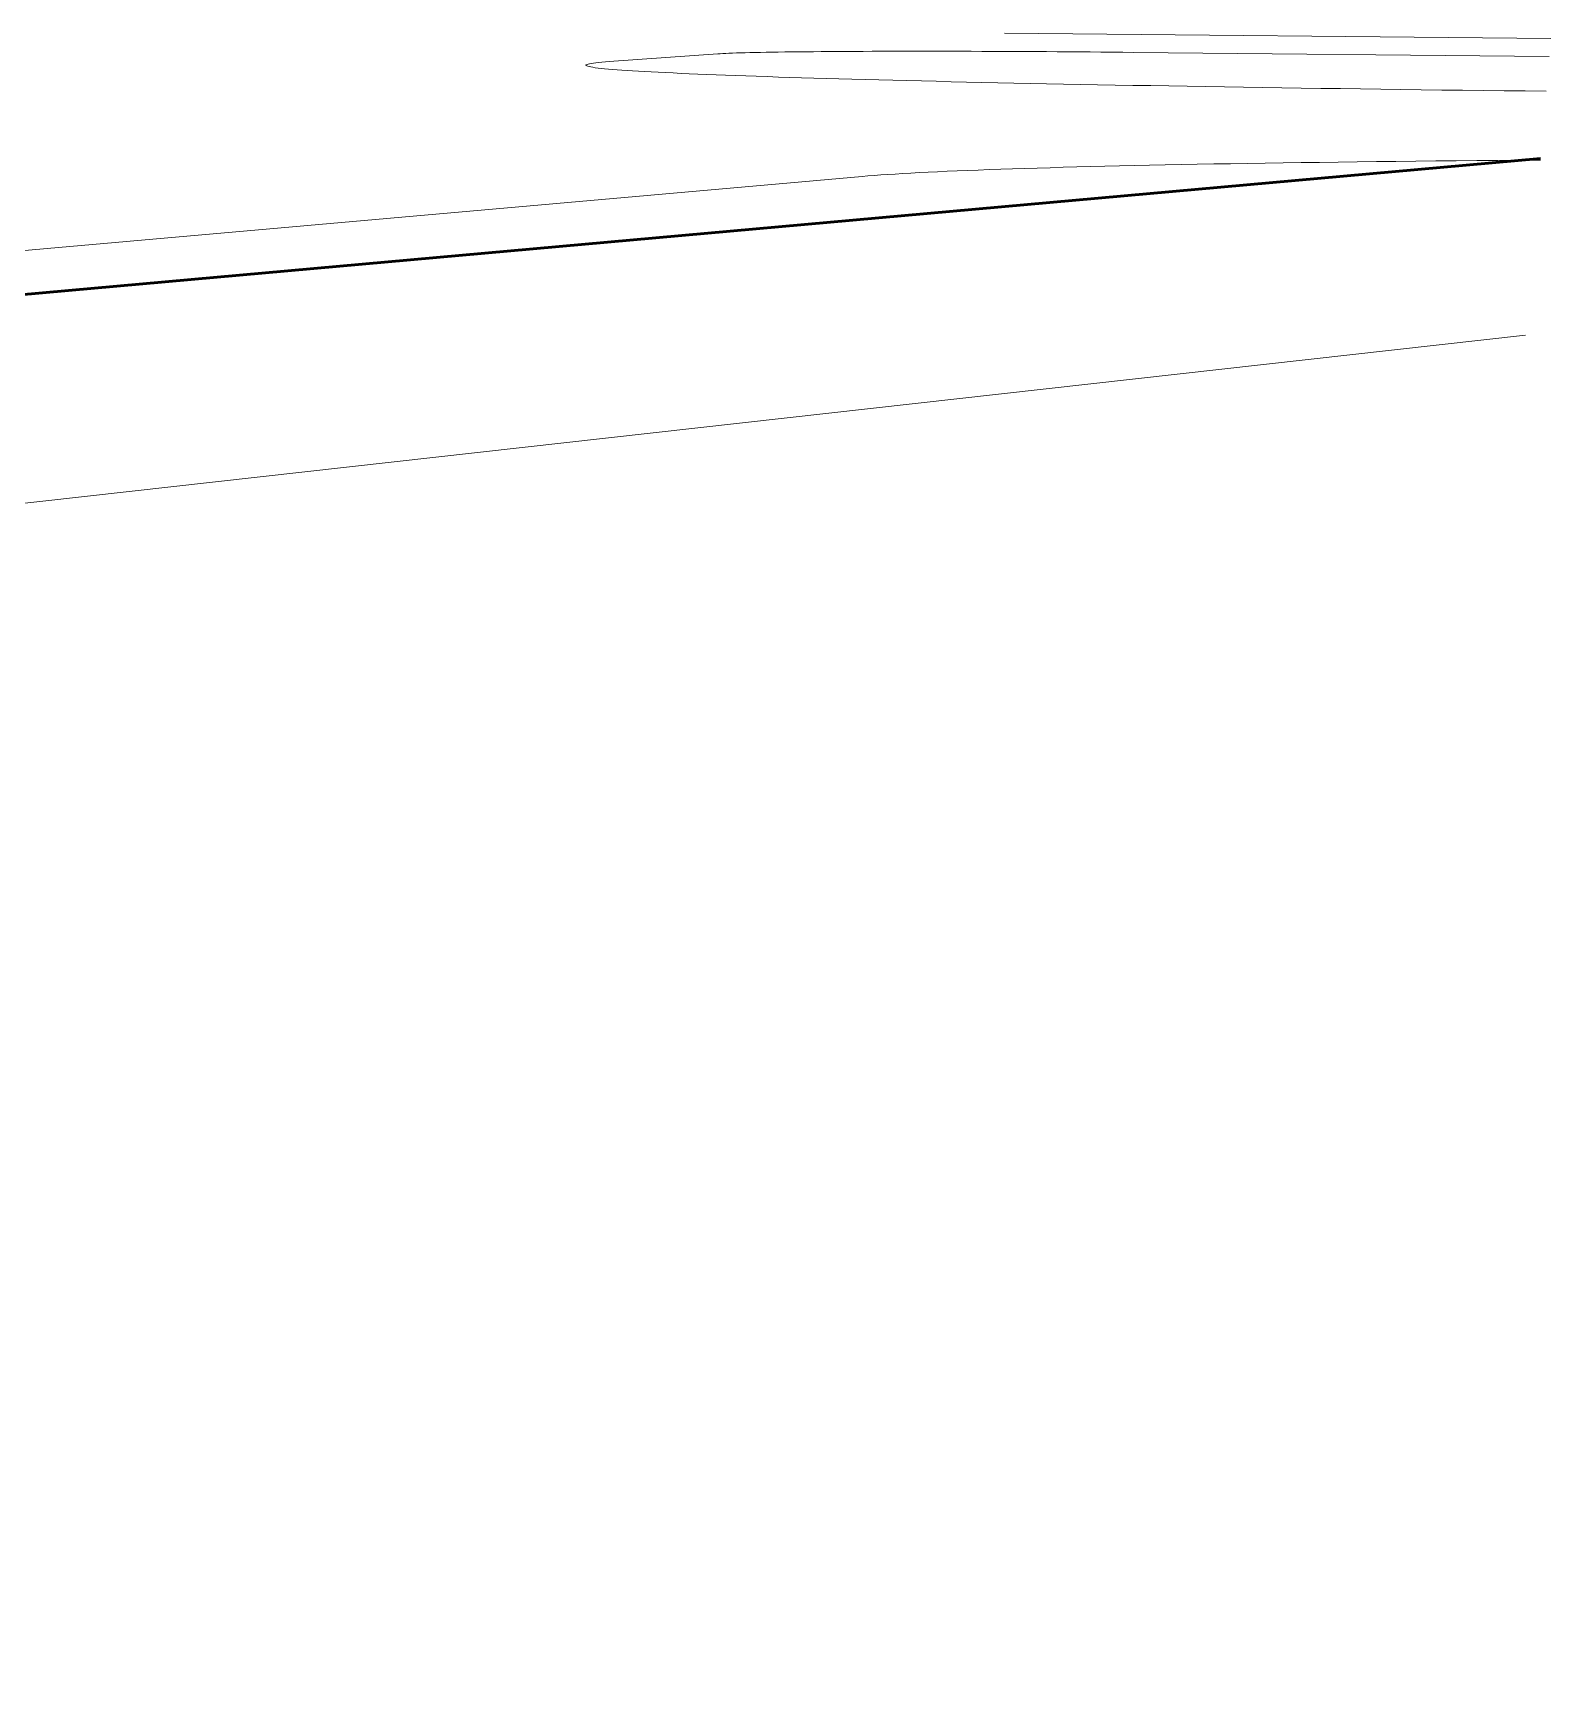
# Model space of a CAD drawing. Header units: inches. Extents: x 31213 to 31218, y -65 to 66.
# Drawn here: x 31214.2896 to 31214.3464, y 65.9164 to 65.9785 of the extents above; entities that cross this region are included whole.
import ezdxf

# ---------------------------------------------------------------- set-up
doc = ezdxf.new("R2010")
doc.units = ezdxf.units.IN
doc.header["$MEASUREMENT"] = 0
doc.linetypes.add('Center 1_4_', pattern=[0.53125, 0.25, -0.09375, 0.09375, -0.09375])
doc.linetypes.add('Hidden', pattern=[0.28125, 0.1875, -0.09375])
for name, color, linetype, lineweight in [('A-PROP-SBCK', 71, 'Hidden', 50), ('EOP-PR', 4, 'Continuous', 9), ('PAINT', 190, 'Continuous', 9), ('PROP', 3, 'Center 1_4_', 9)]:
    doc.layers.add(name, color=color, linetype=linetype, lineweight=lineweight)

msp = doc.modelspace()

# ---------------------------------------------------------------- linework, layer by layer
at = {"layer": 'A-PROP-SBCK', "linetype": 'Continuous'}
msp.add_line((31214.346007, 65.973817), (31213.988148, 65.941716), dxfattribs=at)
at = {"layer": 'EOP-PR'}
for p, q in [((31214.315222, 65.977735), (31214.311156, 65.977442)), ((31214.346332, 65.977637), (31214.330773, 65.97779)), ((31214.320618, 65.973146), (31213.698232, 65.91819))]:
    msp.add_line(p, q, dxfattribs=at)
for points in [[(31214.330773, 65.97779, 0), (31214.330369, 65.977794, 0), (31214.329963, 65.977798, 0), (31214.329556, 65.977801, 0), (31214.329148, 65.977804, 0), (31214.328739, 65.977808, 0), (31214.32833, 65.977811, 0), (31214.327921, 65.977813, 0), (31214.327513, 65.977816, 0), (31214.327105, 65.977818, 0), (31214.326699, 65.97782, 0), (31214.326294, 65.977822, 0), (31214.325891, 65.977824, 0), (31214.325491, 65.977826, 0), (31214.325093, 65.977827, 0), (31214.324698, 65.977828, 0), (31214.324307, 65.977829, 0), (31214.323919, 65.97783, 0), (31214.323536, 65.97783, 0), (31214.323157, 65.97783, 0), (31214.322783, 65.97783, 0), (31214.322414, 65.97783, 0), (31214.322051, 65.97783, 0), (31214.321694, 65.977829, 0), (31214.321343, 65.977829, 0), (31214.320998, 65.977828, 0), (31214.32066, 65.977826, 0), (31214.320329, 65.977825, 0), (31214.320006, 65.977823, 0), (31214.319691, 65.977822, 0), (31214.319383, 65.97782, 0), (31214.319084, 65.977817, 0), (31214.318794, 65.977815, 0), (31214.318512, 65.977812, 0), (31214.31824, 65.977809, 0), (31214.317977, 65.977806, 0), (31214.317724, 65.977803, 0), (31214.31748, 65.9778, 0), (31214.317247, 65.977796, 0), (31214.317024, 65.977793, 0), (31214.316811, 65.977789, 0), (31214.31661, 65.977784, 0), (31214.316419, 65.97778, 0), (31214.316239, 65.977776, 0), (31214.316071, 65.977771, 0), (31214.315914, 65.977766, 0), (31214.315769, 65.977761, 0), (31214.315635, 65.977756, 0), (31214.315514, 65.977751, 0), (31214.315404, 65.977746, 0), (31214.315307, 65.97774, 0), (31214.315222, 65.977735, 0)], [(31214.311156, 65.977442, 0), (31214.311013, 65.977431, 0), (31214.310882, 65.97742, 0), (31214.310764, 65.977409, 0), (31214.310659, 65.977398, 0), (31214.310567, 65.977387, 0), (31214.310487, 65.977375, 0), (31214.310421, 65.977364, 0), (31214.310367, 65.977352, 0), (31214.310326, 65.97734, 0), (31214.310298, 65.977328, 0), (31214.310283, 65.977316, 0), (31214.310282, 65.977304, 0), (31214.310293, 65.977292, 0), (31214.310317, 65.977279, 0), (31214.310354, 65.977267, 0), (31214.310405, 65.977254, 0), (31214.310469, 65.977242, 0), (31214.310545, 65.977229, 0), (31214.310635, 65.977216, 0), (31214.310738, 65.977203, 0), (31214.310854, 65.97719, 0), (31214.310983, 65.977177, 0), (31214.311125, 65.977164, 0), (31214.31128, 65.977151, 0), (31214.311449, 65.977138, 0), (31214.31163, 65.977125, 0), (31214.311824, 65.977111, 0), (31214.312031, 65.977098, 0), (31214.312251, 65.977084, 0), (31214.312484, 65.977071, 0), (31214.31273, 65.977058, 0), (31214.312989, 65.977044, 0), (31214.31326, 65.97703, 0), (31214.313544, 65.977017, 0), (31214.313841, 65.977003, 0), (31214.31415, 65.97699, 0), (31214.314471, 65.976976, 0), (31214.314805, 65.976962, 0), (31214.315152, 65.976949, 0), (31214.31551, 65.976935, 0), (31214.315881, 65.976921, 0), (31214.316264, 65.976907, 0), (31214.316659, 65.976894, 0), (31214.317066, 65.97688, 0), (31214.317484, 65.976866, 0), (31214.317914, 65.976853, 0), (31214.318356, 65.976839, 0), (31214.31881, 65.976826, 0), (31214.319274, 65.976812, 0), (31214.31975, 65.976799, 0), (31214.320237, 65.976785, 0), (31214.320735, 65.976772, 0), (31214.321244, 65.976758, 0), (31214.321764, 65.976745, 0), (31214.322294, 65.976732, 0), (31214.322835, 65.976719, 0), (31214.323386, 65.976706, 0), (31214.323948, 65.976692, 0), (31214.324519, 65.976679, 0), (31214.3251, 65.976667, 0), (31214.325691, 65.976654, 0), (31214.326291, 65.976641, 0), (31214.326901, 65.976628, 0), (31214.32752, 65.976616, 0), (31214.328148, 65.976603, 0), (31214.328785, 65.976591, 0), (31214.32943, 65.976579, 0), (31214.330085, 65.976567, 0), (31214.330747, 65.976554, 0), (31214.331417, 65.976543, 0), (31214.332096, 65.976531, 0), (31214.332782, 65.976519, 0), (31214.333475, 65.976508, 0), (31214.334176, 65.976496, 0), (31214.334885, 65.976485, 0), (31214.3356, 65.976474, 0), (31214.336321, 65.976463, 0), (31214.337049, 65.976452, 0), (31214.337784, 65.976441, 0), (31214.338524, 65.976431, 0), (31214.339271, 65.97642, 0), (31214.340023, 65.97641, 0), (31214.34078, 65.9764, 0), (31214.341542, 65.97639, 0), (31214.34231, 65.97638, 0), (31214.343082, 65.976371, 0), (31214.343858, 65.976361, 0), (31214.344639, 65.976352, 0), (31214.345424, 65.976343, 0), (31214.346212, 65.976334, 0)], [(31214.346, 65.973759, 0), (31214.345198, 65.973753, 0), (31214.344405, 65.973746, 0), (31214.343622, 65.973739, 0), (31214.342849, 65.973732, 0), (31214.342086, 65.973724, 0), (31214.341334, 65.973716, 0), (31214.340592, 65.973708, 0), (31214.339861, 65.973699, 0), (31214.339141, 65.973691, 0), (31214.338431, 65.973682, 0), (31214.337732, 65.973672, 0), (31214.337045, 65.973663, 0), (31214.336368, 65.973653, 0), (31214.335703, 65.973643, 0), (31214.33505, 65.973632, 0), (31214.334408, 65.973622, 0), (31214.333778, 65.973611, 0), (31214.333159, 65.973599, 0), (31214.332553, 65.973588, 0), (31214.331958, 65.973576, 0), (31214.331376, 65.973564, 0), (31214.330806, 65.973552, 0), (31214.330248, 65.973539, 0), (31214.329703, 65.973526, 0), (31214.32917, 65.973513, 0), (31214.32865, 65.9735, 0), (31214.328143, 65.973487, 0), (31214.327649, 65.973473, 0), (31214.327168, 65.973459, 0), (31214.3267, 65.973444, 0), (31214.326245, 65.97343, 0), (31214.325803, 65.973415, 0), (31214.325375, 65.9734, 0), (31214.32496, 65.973385, 0), (31214.324559, 65.973369, 0), (31214.324172, 65.973353, 0), (31214.323798, 65.973337, 0), (31214.323438, 65.973321, 0), (31214.323092, 65.973305, 0), (31214.32276, 65.973288, 0), (31214.322442, 65.973271, 0), (31214.322138, 65.973254, 0), (31214.321849, 65.973236, 0), (31214.321574, 65.973219, 0), (31214.321313, 65.973201, 0), (31214.321067, 65.973183, 0), (31214.320835, 65.973165, 0), (31214.320618, 65.973146, 0)]]:
    msp.add_polyline3d(points, dxfattribs=at)
at = {"layer": 'PAINT'}
msp.add_line((31214.34639, 65.978313), (31214.325949, 65.978507), dxfattribs=at)
at = {"layer": 'PROP', "linetype": 'Continuous'}
msp.add_line((31214.345443, 65.967208), (31213.892547, 65.916424), dxfattribs=at)

doc.saveas('drawing.dxf')
